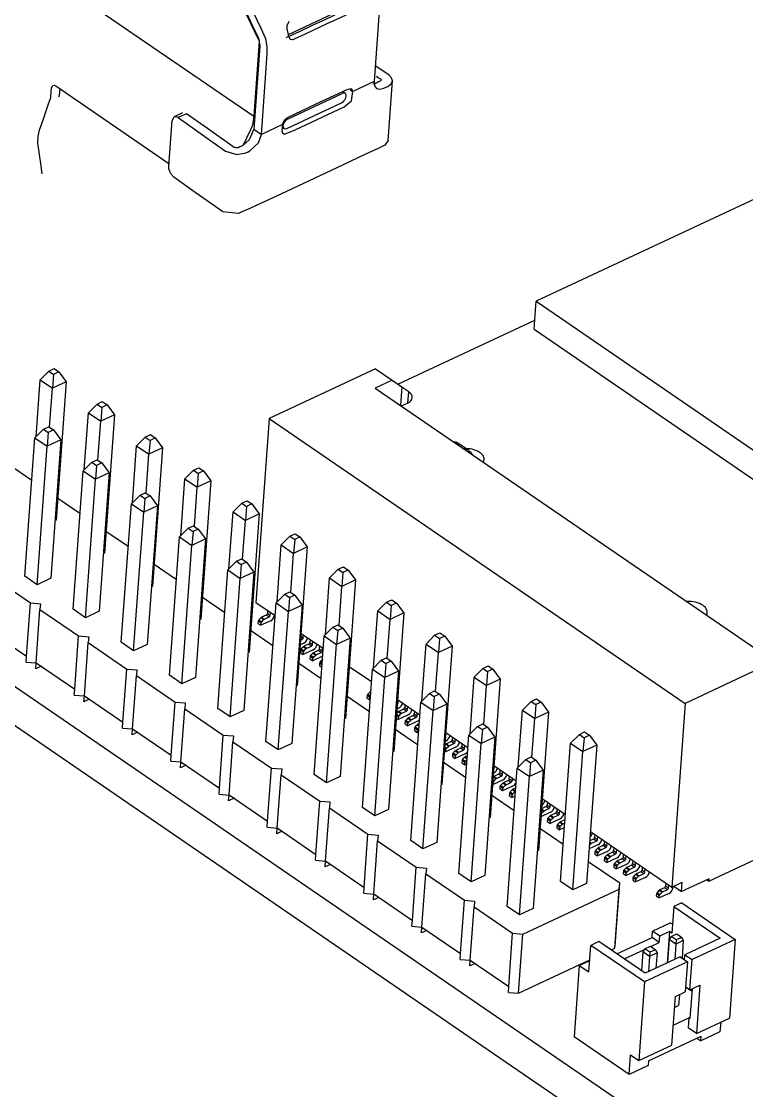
# Model space of a CAD drawing. Header units: millimetres. Extents: x 239 to 841, y 198 to 536.
# Drawn here: x 776.72 to 789.48, y 208.33 to 227.14 of the extents above; entities that cross this region are included whole.
import ezdxf

# ---------------------------------------------------------------- set-up
doc = ezdxf.new("R2010")
doc.units = ezdxf.units.MM

msp = doc.modelspace()

# ---------------------------------------------------------------- linework, layer by layer
for p, q in [((778.374, 232.085), (780.902, 226.79)), ((782.499, 227.411), (781.412, 226.902)), ((780.902, 226.79), (780.806, 225.47)), ((780.913, 226.702), (780.807, 225.243)), ((783.182, 226.199), (782.944, 226.356)), ((782.924, 226.08), (782.552, 225.905)), ((783.173, 225.044), (783.249, 226.092)), ((781.4, 225.421), (782.364, 225.872)), ((782.414, 225.873), (782.374, 225.9)), ((782.507, 225.936), (782.552, 225.905)), ((781.388, 225.257), (782.352, 225.708)), ((779.312, 224.59), (779.37, 225.393)), ((779.555, 225.529), (779.404, 225.458)), ((781.383, 225.433), (781.4, 225.421)), ((780.807, 225.243), (780.941, 225.152)), ((781.314, 225.326), (780.941, 225.152)), ((790.226, 224.295), (785.778, 222.214)), ((800.384, 199.148), (765.862, 222.785)), ((785.742, 221.723), (785.778, 222.214)), ((785.778, 222.214), (789.788, 219.468)), ((800.337, 198.493), (765.814, 222.13)), ((783.345, 220.756), (785.754, 221.882)), ((785.742, 221.723), (789.752, 218.977)), ((777.201, 220.987), (777.048, 220.834)), ((777.201, 220.987), (777.293, 221.03)), ((777.201, 220.987), (777.284, 220.929)), ((777.284, 220.929), (777.265, 220.685)), ((777.377, 220.973), (777.284, 220.929)), ((777.293, 221.03), (777.377, 220.973)), ((777.377, 220.973), (777.506, 220.798)), ((782.951, 221.026), (781.079, 220.15)), ((782.951, 221.026), (783.243, 220.826)), ((776.975, 219.832), (777.048, 220.834)), ((777.048, 220.834), (777.265, 220.685)), ((777.215, 219.998), (777.265, 220.685)), ((777.506, 220.798), (777.265, 220.685)), ((777.506, 220.798), (777.329, 218.362)), ((783.243, 220.826), (782.947, 220.687)), ((782.947, 220.687), (789.681, 216.077)), ((783.243, 220.826), (783.414, 220.708)), ((783.414, 220.708), (783.39, 220.384)), ((783.534, 220.624), (783.414, 220.706)), ((783.519, 220.425), (783.534, 220.624)), ((778.049, 220.405), (777.896, 220.253)), ((778.049, 220.405), (778.142, 220.449)), ((778.049, 220.405), (778.133, 220.348)), ((778.133, 220.348), (778.114, 220.104)), ((778.226, 220.392), (778.133, 220.348)), ((778.142, 220.449), (778.226, 220.392)), ((778.226, 220.392), (778.355, 220.217)), ((783.407, 220.372), (783.516, 220.423)), ((777.824, 219.251), (777.896, 220.253)), ((777.896, 220.253), (778.114, 220.104)), ((778.355, 220.217), (778.114, 220.104)), ((778.355, 220.217), (778.178, 217.781)), ((781.079, 220.15), (780.844, 216.917)), ((781.079, 220.15), (788.398, 215.139)), ((777.108, 219.965), (776.955, 219.812)), ((777.108, 219.965), (777.2, 220.008)), ((777.108, 219.965), (777.191, 219.908)), ((777.284, 219.951), (777.191, 219.908)), ((777.2, 220.008), (777.284, 219.951)), ((777.284, 219.951), (777.413, 219.776)), ((778.064, 219.417), (778.114, 220.104)), ((776.778, 217.377), (776.955, 219.812)), ((776.955, 219.812), (777.172, 219.664)), ((777.191, 219.908), (777.172, 219.664)), ((777.413, 219.776), (777.172, 219.664)), ((777.413, 219.776), (777.236, 217.341)), ((778.898, 219.824), (778.745, 219.672)), ((778.898, 219.824), (778.991, 219.868)), ((778.898, 219.824), (778.982, 219.767)), ((778.982, 219.767), (778.963, 219.523)), ((779.074, 219.81), (778.982, 219.767)), ((778.991, 219.868), (779.074, 219.81)), ((779.074, 219.81), (779.204, 219.636)), ((776.995, 217.228), (777.172, 219.664)), ((778.673, 218.67), (778.745, 219.672)), ((778.745, 219.672), (778.963, 219.523)), ((779.204, 219.636), (778.963, 219.523)), ((779.204, 219.636), (779.027, 217.2)), ((784.593, 219.586), (784.426, 219.701)), ((777.957, 219.384), (777.804, 219.231)), ((777.957, 219.384), (778.049, 219.427)), ((777.957, 219.384), (778.04, 219.327)), ((778.133, 219.37), (778.04, 219.327)), ((778.049, 219.427), (778.133, 219.37)), ((778.133, 219.37), (778.262, 219.195)), ((778.913, 218.836), (778.963, 219.523)), ((776.9, 219.06), (776.508, 219.328)), ((777.627, 216.795), (777.804, 219.231)), ((777.804, 219.231), (778.021, 219.082)), ((778.04, 219.327), (778.021, 219.082)), ((778.262, 219.195), (778.021, 219.082)), ((778.262, 219.195), (778.085, 216.759)), ((779.747, 219.243), (779.594, 219.09)), ((779.747, 219.243), (779.84, 219.286)), ((779.747, 219.243), (779.831, 219.186)), ((779.831, 219.186), (779.811, 218.942)), ((779.923, 219.229), (779.831, 219.186)), ((779.84, 219.286), (779.923, 219.229)), ((779.923, 219.229), (780.052, 219.054)), ((777.844, 216.647), (778.021, 219.082)), ((779.521, 218.089), (779.594, 219.09)), ((779.594, 219.09), (779.811, 218.942)), ((780.052, 219.054), (779.811, 218.942)), ((780.052, 219.054), (779.875, 216.619)), ((778.806, 218.803), (778.898, 218.846)), ((778.898, 218.846), (778.982, 218.789)), ((779.762, 218.255), (779.811, 218.942)), ((777.749, 218.478), (777.357, 218.747)), ((778.476, 216.214), (778.653, 218.65)), ((778.806, 218.803), (778.653, 218.65)), ((778.653, 218.65), (778.87, 218.501)), ((778.806, 218.803), (778.889, 218.745)), ((778.889, 218.745), (778.87, 218.501)), ((778.982, 218.789), (778.889, 218.745)), ((778.982, 218.789), (779.111, 218.614)), ((780.596, 218.662), (780.443, 218.509)), ((780.596, 218.662), (780.689, 218.705)), ((780.596, 218.662), (780.68, 218.605)), ((780.772, 218.648), (780.68, 218.605)), ((780.689, 218.705), (780.772, 218.648)), ((780.772, 218.648), (780.901, 218.473)), ((778.693, 216.066), (778.87, 218.501)), ((779.111, 218.614), (778.87, 218.501)), ((779.111, 218.614), (778.934, 216.178)), ((780.37, 217.507), (780.443, 218.509)), ((780.443, 218.509), (780.66, 218.36)), ((780.68, 218.605), (780.66, 218.36)), ((780.901, 218.473), (780.66, 218.36)), ((780.901, 218.473), (780.724, 216.038)), ((777.329, 218.362), (777.31, 218.353)), ((779.654, 218.221), (779.747, 218.265)), ((779.747, 218.265), (779.831, 218.207)), ((780.61, 217.674), (780.66, 218.36)), ((778.598, 217.897), (778.206, 218.166)), ((779.324, 215.633), (779.501, 218.069)), ((779.654, 218.221), (779.501, 218.069)), ((779.501, 218.069), (779.719, 217.92)), ((779.654, 218.221), (779.738, 218.164)), ((779.738, 218.164), (779.719, 217.92)), ((779.831, 218.207), (779.738, 218.164)), ((779.831, 218.207), (779.96, 218.033)), ((781.445, 218.081), (781.292, 217.928)), ((781.445, 218.081), (781.538, 218.124)), ((781.445, 218.081), (781.528, 218.023)), ((781.621, 218.067), (781.528, 218.023)), ((781.538, 218.124), (781.621, 218.067)), ((781.621, 218.067), (781.75, 217.892)), ((779.542, 215.484), (779.719, 217.92)), ((779.96, 218.033), (779.719, 217.92)), ((779.96, 218.033), (779.783, 215.597)), ((781.219, 216.926), (781.292, 217.928)), ((781.292, 217.928), (781.509, 217.779)), ((781.528, 218.023), (781.509, 217.779)), ((781.75, 217.892), (781.509, 217.779)), ((781.75, 217.892), (781.573, 215.456)), ((778.178, 217.781), (778.159, 217.772)), ((780.503, 217.64), (780.596, 217.683)), ((780.596, 217.683), (780.679, 217.626)), ((781.459, 217.092), (781.509, 217.779)), ((779.447, 217.316), (779.054, 217.585)), ((780.173, 215.052), (780.35, 217.487)), ((780.503, 217.64), (780.35, 217.487)), ((780.35, 217.487), (780.568, 217.339)), ((780.503, 217.64), (780.587, 217.583)), ((780.587, 217.583), (780.568, 217.339)), ((780.679, 217.626), (780.587, 217.583)), ((780.679, 217.626), (780.809, 217.451)), ((782.294, 217.499), (782.141, 217.347)), ((782.294, 217.499), (782.386, 217.543)), ((782.294, 217.499), (782.377, 217.442)), ((782.386, 217.543), (782.47, 217.486)), ((776.197, 217.371), (776.876, 216.906)), ((776.995, 217.228), (776.778, 217.377)), ((777.236, 217.341), (776.995, 217.228)), ((780.391, 214.903), (780.568, 217.339)), ((780.809, 217.451), (780.568, 217.339)), ((780.809, 217.451), (780.632, 215.016)), ((782.068, 216.345), (782.141, 217.347)), ((782.141, 217.347), (782.358, 217.198)), ((782.377, 217.442), (782.358, 217.198)), ((782.599, 217.311), (782.358, 217.198)), ((782.47, 217.486), (782.377, 217.442)), ((782.599, 217.311), (782.422, 214.875)), ((782.47, 217.486), (782.599, 217.311)), ((779.027, 217.2), (779.007, 217.191)), ((782.308, 216.511), (782.358, 217.198)), ((780.296, 216.735), (779.903, 217.003)), ((781.352, 217.059), (781.199, 216.906)), ((781.352, 217.059), (781.445, 217.102)), ((781.352, 217.059), (781.436, 217.002)), ((781.436, 217.002), (781.416, 216.758)), ((781.528, 217.045), (781.436, 217.002)), ((781.445, 217.102), (781.528, 217.045)), ((781.528, 217.045), (781.657, 216.87)), ((783.143, 216.918), (783.235, 216.962)), ((783.235, 216.962), (783.319, 216.904)), ((776.808, 215.97), (776.876, 216.906)), ((776.876, 216.906), (777.055, 216.892)), ((776.977, 215.854), (777.045, 216.79)), ((777.055, 216.892), (777.045, 216.79)), ((777.045, 216.79), (777.725, 216.325)), ((777.844, 216.647), (777.627, 216.795)), ((778.085, 216.759), (777.844, 216.647)), ((780.844, 216.917), (781.183, 216.684)), ((781.022, 214.471), (781.199, 216.906)), ((781.051, 216.775), (781.047, 216.723)), ((781.097, 216.689), (781.101, 216.74)), ((781.199, 216.906), (781.416, 216.758)), ((781.239, 214.322), (781.416, 216.758)), ((781.657, 216.87), (781.416, 216.758)), ((781.657, 216.87), (781.48, 214.435)), ((782.917, 215.764), (782.99, 216.766)), ((783.143, 216.918), (782.99, 216.766)), ((782.99, 216.766), (783.207, 216.617)), ((783.143, 216.918), (783.226, 216.861)), ((783.226, 216.861), (783.207, 216.617)), ((783.319, 216.904), (783.226, 216.861)), ((783.319, 216.904), (783.448, 216.73)), ((779.875, 216.619), (779.856, 216.61)), ((780.885, 216.588), (780.882, 216.547)), ((780.882, 216.547), (780.932, 216.513)), ((780.935, 216.554), (780.885, 216.588)), ((780.935, 216.649), (780.897, 216.611)), ((780.897, 216.611), (780.947, 216.577)), ((781.106, 216.594), (780.932, 216.513)), ((780.932, 216.513), (780.935, 216.554)), ((780.935, 216.649), (780.985, 216.614)), ((781.027, 216.694), (780.944, 216.655)), ((780.944, 216.655), (780.994, 216.621)), ((780.947, 216.577), (780.985, 216.614)), ((780.994, 216.621), (781.077, 216.66)), ((781.077, 216.66), (781.027, 216.694)), ((781.047, 216.723), (781.097, 216.689)), ((783.157, 215.93), (783.207, 216.617)), ((783.448, 216.73), (783.207, 216.617)), ((783.448, 216.73), (783.271, 214.294)), ((776.129, 216.435), (776.808, 215.97)), ((781.145, 216.154), (780.752, 216.422)), ((781.64, 216.371), (782.032, 216.103)), ((782.201, 216.478), (782.048, 216.325)), ((782.201, 216.478), (782.294, 216.521)), ((782.201, 216.478), (782.285, 216.421)), ((782.285, 216.421), (782.265, 216.176)), ((782.377, 216.464), (782.285, 216.421)), ((782.294, 216.521), (782.377, 216.464)), ((782.377, 216.464), (782.506, 216.289)), ((783.991, 216.337), (784.084, 216.38)), ((784.084, 216.38), (784.168, 216.323)), ((777.657, 215.389), (777.725, 216.325)), ((777.725, 216.325), (777.904, 216.311)), ((777.826, 215.273), (777.894, 216.208)), ((777.904, 216.311), (777.894, 216.208)), ((777.894, 216.208), (778.573, 215.744)), ((778.693, 216.066), (778.476, 216.214)), ((778.934, 216.178), (778.693, 216.066)), ((781.686, 216.197), (781.625, 216.168)), ((781.631, 216.25), (781.657, 216.263)), ((781.657, 216.263), (781.633, 216.279)), ((781.636, 216.32), (781.677, 216.292)), ((781.677, 216.292), (781.681, 216.343)), ((781.774, 216.182), (781.691, 216.144)), ((781.824, 216.148), (781.774, 216.182)), ((781.798, 216.263), (781.794, 216.212)), ((781.794, 216.212), (781.844, 216.177)), ((781.844, 216.177), (781.848, 216.229)), ((781.871, 213.889), (782.048, 216.325)), ((782.048, 216.325), (782.265, 216.176)), ((782.088, 213.741), (782.265, 216.176)), ((782.506, 216.289), (782.265, 216.176)), ((782.506, 216.289), (782.329, 213.853)), ((783.766, 215.183), (783.839, 216.184)), ((783.991, 216.337), (783.839, 216.184)), ((783.839, 216.184), (784.056, 216.036)), ((783.991, 216.337), (784.075, 216.28)), ((784.075, 216.28), (784.056, 216.036)), ((784.168, 216.323), (784.075, 216.28)), ((784.168, 216.323), (784.297, 216.148)), ((780.724, 216.038), (780.705, 216.029)), ((781.632, 216.077), (781.629, 216.036)), ((781.629, 216.036), (781.679, 216.001)), ((781.682, 216.042), (781.632, 216.077)), ((781.682, 216.137), (781.644, 216.1)), ((781.644, 216.1), (781.694, 216.065)), ((781.853, 216.083), (781.679, 216.001)), ((781.679, 216.001), (781.682, 216.042)), ((781.682, 216.137), (781.732, 216.103)), ((781.691, 216.144), (781.741, 216.109)), ((781.694, 216.065), (781.732, 216.103)), ((781.741, 216.109), (781.824, 216.148)), ((781.849, 216.023), (781.811, 215.985)), ((781.811, 215.985), (781.861, 215.951)), ((781.849, 216.023), (781.899, 215.989)), ((781.941, 216.068), (781.858, 216.029)), ((781.858, 216.029), (781.908, 215.995)), ((781.861, 215.951), (781.899, 215.989)), ((781.908, 215.995), (781.991, 216.034)), ((781.991, 216.034), (781.941, 216.068)), ((781.965, 216.149), (781.961, 216.097)), ((781.961, 216.097), (782.011, 216.063)), ((782.011, 216.063), (782.015, 216.115)), ((784.006, 215.349), (784.056, 216.036)), ((784.297, 216.148), (784.056, 216.036)), ((784.297, 216.148), (784.12, 213.713)), ((790.27, 216.015), (788.398, 215.139)), ((776.8, 215.866), (776.808, 215.97)), ((776.8, 215.866), (776.977, 215.852)), ((776.97, 215.75), (776.977, 215.854)), ((777.065, 215.794), (776.97, 215.75)), ((776.977, 215.854), (777.657, 215.389)), ((781.993, 215.572), (781.601, 215.841)), ((781.799, 215.962), (781.796, 215.921)), ((781.796, 215.921), (781.846, 215.887)), ((781.849, 215.928), (781.799, 215.962)), ((782.02, 215.968), (781.846, 215.887)), ((781.846, 215.887), (781.849, 215.928)), ((781.966, 215.848), (781.963, 215.807)), ((781.963, 215.807), (782.008, 215.776)), ((782.011, 215.817), (781.966, 215.848)), ((782.016, 215.908), (781.978, 215.871)), ((781.978, 215.871), (782.013, 215.846)), ((782.018, 215.91), (782.016, 215.908)), ((782.016, 215.908), (782.018, 215.907)), ((782.02, 215.968), (782.022, 215.969)), ((783.05, 215.897), (782.897, 215.744)), ((783.05, 215.897), (783.143, 215.94)), ((783.05, 215.897), (783.133, 215.839)), ((783.133, 215.839), (783.114, 215.595)), ((783.226, 215.883), (783.133, 215.839)), ((783.143, 215.94), (783.226, 215.883)), ((783.226, 215.883), (783.355, 215.708)), ((784.84, 215.756), (784.933, 215.799)), ((784.933, 215.799), (785.017, 215.742)), ((778.505, 214.808), (778.573, 215.744)), ((778.573, 215.744), (778.752, 215.729)), ((778.675, 214.692), (778.743, 215.627)), ((778.752, 215.729), (778.743, 215.627)), ((778.743, 215.627), (779.422, 215.162)), ((779.542, 215.484), (779.324, 215.633)), ((782.489, 215.79), (782.881, 215.522)), ((782.72, 213.308), (782.897, 215.744)), ((782.897, 215.744), (783.114, 215.595)), ((783.355, 215.708), (783.114, 215.595)), ((783.355, 215.708), (783.178, 213.272)), ((784.84, 215.756), (784.687, 215.603)), ((784.84, 215.756), (784.924, 215.699)), ((784.924, 215.699), (784.905, 215.454)), ((785.017, 215.742), (784.924, 215.699)), ((785.017, 215.742), (785.146, 215.567)), ((779.783, 215.597), (779.542, 215.484)), ((781.573, 215.456), (781.554, 215.447)), ((782.937, 213.16), (783.114, 215.595)), ((784.615, 214.601), (784.687, 215.603)), ((784.687, 215.603), (784.905, 215.454)), ((784.855, 214.768), (784.905, 215.454)), ((785.146, 215.567), (784.905, 215.454)), ((785.146, 215.567), (784.969, 213.132)), ((777.649, 215.285), (777.657, 215.389)), ((777.649, 215.285), (777.826, 215.271)), ((777.819, 215.169), (777.826, 215.273)), ((777.826, 215.273), (778.505, 214.808)), ((782.842, 214.991), (782.45, 215.26)), ((782.802, 215.276), (782.799, 215.235)), ((782.799, 215.235), (782.849, 215.2)), ((782.852, 215.241), (782.802, 215.276)), ((782.852, 215.336), (782.813, 215.299)), ((782.813, 215.299), (782.862, 215.265)), ((782.849, 215.2), (782.852, 215.241)), ((782.852, 215.336), (782.867, 215.326)), ((782.868, 215.346), (782.86, 215.343)), ((782.86, 215.343), (782.867, 215.338)), ((783.899, 215.315), (783.746, 215.163)), ((783.899, 215.315), (783.991, 215.359)), ((783.899, 215.315), (783.982, 215.258)), ((783.982, 215.258), (783.963, 215.014)), ((784.075, 215.302), (783.982, 215.258)), ((783.991, 215.359), (784.075, 215.302)), ((784.075, 215.302), (784.204, 215.127)), ((777.913, 215.213), (777.819, 215.169)), ((779.354, 214.227), (779.422, 215.162)), ((779.422, 215.162), (779.601, 215.148)), ((779.524, 214.11), (779.592, 215.046)), ((779.601, 215.148), (779.592, 215.046)), ((779.592, 215.046), (780.271, 214.581)), ((780.391, 214.903), (780.173, 215.052)), ((782.858, 215.205), (782.849, 215.2)), ((783.357, 215.053), (783.325, 215.038)), ((783.334, 215.157), (783.348, 215.148)), ((783.337, 215.209), (783.73, 214.94)), ((783.348, 215.148), (783.352, 215.199)), ((783.469, 215.119), (783.465, 215.068)), ((783.465, 215.068), (783.515, 215.033)), ((783.515, 215.033), (783.519, 215.085)), ((783.569, 212.727), (783.746, 215.163)), ((783.746, 215.163), (783.963, 215.014)), ((784.204, 215.127), (783.963, 215.014)), ((784.204, 215.127), (784.027, 212.691)), ((785.689, 215.175), (785.536, 215.022)), ((785.689, 215.175), (785.782, 215.218)), ((785.689, 215.175), (785.773, 215.117)), ((785.773, 215.117), (785.754, 214.873)), ((785.865, 215.161), (785.773, 215.117)), ((785.782, 215.218), (785.865, 215.161)), ((785.865, 215.161), (785.994, 214.986)), ((788.398, 215.139), (788.163, 211.905)), ((780.632, 215.016), (780.391, 214.903)), ((782.422, 214.875), (782.403, 214.866)), ((783.314, 214.882), (783.35, 214.857)), ((783.353, 214.898), (783.317, 214.923)), ((783.353, 214.993), (783.319, 214.96)), ((783.319, 214.953), (783.365, 214.921)), ((783.524, 214.939), (783.35, 214.857)), ((783.35, 214.857), (783.353, 214.898)), ((783.353, 214.993), (783.403, 214.959)), ((783.445, 215.038), (783.362, 214.999)), ((783.362, 214.999), (783.412, 214.965)), ((783.365, 214.921), (783.403, 214.959)), ((783.412, 214.965), (783.495, 215.004)), ((783.495, 215.004), (783.445, 215.038)), ((783.52, 214.879), (783.482, 214.841)), ((783.52, 214.879), (783.57, 214.844)), ((783.612, 214.924), (783.529, 214.885)), ((783.529, 214.885), (783.579, 214.851)), ((783.579, 214.851), (783.662, 214.89)), ((783.662, 214.89), (783.612, 214.924)), ((783.636, 215.005), (783.632, 214.953)), ((783.632, 214.953), (783.682, 214.919)), ((783.682, 214.919), (783.686, 214.97)), ((783.786, 212.578), (783.963, 215.014)), ((785.463, 214.02), (785.536, 215.022)), ((785.536, 215.022), (785.754, 214.873)), ((785.704, 214.186), (785.754, 214.873)), ((785.994, 214.986), (785.754, 214.873)), ((785.994, 214.986), (785.817, 212.55)), ((778.498, 214.704), (778.505, 214.808)), ((778.498, 214.704), (778.675, 214.69)), ((778.668, 214.588), (778.675, 214.692)), ((778.675, 214.692), (779.354, 214.227)), ((783.691, 214.41), (783.299, 214.679)), ((783.47, 214.818), (783.467, 214.777)), ((783.467, 214.777), (783.517, 214.743)), ((783.52, 214.784), (783.47, 214.818)), ((783.482, 214.841), (783.532, 214.807)), ((783.691, 214.824), (783.517, 214.743)), ((783.517, 214.743), (783.52, 214.784)), ((783.532, 214.807), (783.57, 214.844)), ((783.637, 214.704), (783.634, 214.663)), ((783.687, 214.669), (783.637, 214.704)), ((783.687, 214.764), (783.649, 214.727)), ((783.649, 214.727), (783.699, 214.692)), ((783.684, 214.628), (783.687, 214.669)), ((783.687, 214.764), (783.715, 214.745)), ((783.718, 214.781), (783.696, 214.771)), ((783.696, 214.771), (783.716, 214.757)), ((783.699, 214.692), (783.713, 214.706)), ((784.748, 214.734), (784.595, 214.581)), ((784.748, 214.734), (784.84, 214.778)), ((784.748, 214.734), (784.831, 214.677)), ((784.831, 214.677), (784.812, 214.433)), ((784.924, 214.72), (784.831, 214.677)), ((784.84, 214.778), (784.924, 214.72)), ((784.924, 214.72), (785.053, 214.545)), ((778.762, 214.632), (778.668, 214.588)), ((780.203, 213.645), (780.271, 214.581)), ((780.271, 214.581), (780.45, 214.567)), ((780.45, 214.567), (780.441, 214.465)), ((783.634, 214.663), (783.684, 214.628)), ((783.708, 214.639), (783.684, 214.628)), ((784.193, 214.481), (784.175, 214.473)), ((784.182, 214.576), (784.183, 214.576)), ((784.182, 214.568), (784.183, 214.576)), ((784.183, 214.576), (784.187, 214.627)), ((784.186, 214.628), (784.579, 214.359)), ((784.304, 214.547), (784.3, 214.495)), ((784.3, 214.495), (784.351, 214.461)), ((784.351, 214.461), (784.354, 214.513)), ((784.418, 212.146), (784.595, 214.581)), ((784.595, 214.581), (784.812, 214.433)), ((785.053, 214.545), (784.812, 214.433)), ((785.053, 214.545), (784.876, 212.11)), ((786.538, 214.593), (786.385, 214.441)), ((786.538, 214.593), (786.631, 214.637)), ((786.538, 214.593), (786.622, 214.536)), ((786.622, 214.536), (786.602, 214.292)), ((786.714, 214.58), (786.622, 214.536)), ((786.631, 214.637), (786.714, 214.58)), ((786.714, 214.58), (786.843, 214.405)), ((780.373, 213.529), (780.441, 214.465)), ((780.441, 214.465), (781.12, 214)), ((781.239, 214.322), (781.022, 214.471)), ((781.48, 214.435), (781.239, 214.322)), ((783.271, 214.294), (783.252, 214.285)), ((784.162, 214.301), (784.186, 214.285)), ((784.189, 214.326), (784.165, 214.342)), ((784.168, 214.371), (784.2, 214.349)), ((784.188, 214.421), (784.17, 214.403)), ((784.36, 214.367), (784.186, 214.285)), ((784.186, 214.285), (784.189, 214.326)), ((784.188, 214.421), (784.239, 214.387)), ((784.28, 214.466), (784.197, 214.427)), ((784.197, 214.427), (784.247, 214.393)), ((784.2, 214.349), (784.239, 214.387)), ((784.247, 214.393), (784.331, 214.432)), ((784.331, 214.432), (784.28, 214.466)), ((784.355, 214.307), (784.317, 214.269)), ((784.355, 214.307), (784.406, 214.272)), ((784.448, 214.352), (784.364, 214.313)), ((784.364, 214.313), (784.414, 214.279)), ((784.414, 214.279), (784.498, 214.318)), ((784.498, 214.318), (784.448, 214.352)), ((784.471, 214.433), (784.468, 214.381)), ((784.468, 214.381), (784.518, 214.347)), ((784.518, 214.347), (784.521, 214.398)), ((784.635, 211.997), (784.812, 214.433)), ((786.208, 212.005), (786.385, 214.441)), ((786.385, 214.441), (786.602, 214.292)), ((786.425, 211.856), (786.602, 214.292)), ((786.843, 214.405), (786.602, 214.292)), ((786.843, 214.405), (786.666, 211.969)), ((779.347, 214.123), (779.354, 214.227)), ((779.347, 214.123), (779.524, 214.109)), ((779.516, 214.006), (779.524, 214.11)), ((779.524, 214.11), (780.203, 213.645)), ((784.306, 214.246), (784.303, 214.205)), ((784.303, 214.205), (784.353, 214.171)), ((784.356, 214.212), (784.306, 214.246)), ((784.317, 214.269), (784.367, 214.235)), ((784.527, 214.252), (784.353, 214.171)), ((784.353, 214.171), (784.356, 214.212)), ((784.367, 214.235), (784.406, 214.272)), ((784.473, 214.132), (784.47, 214.091)), ((784.523, 214.097), (784.473, 214.132)), ((784.523, 214.192), (784.484, 214.155)), ((784.484, 214.155), (784.534, 214.12)), ((784.523, 214.192), (784.564, 214.164)), ((784.568, 214.216), (784.531, 214.199)), ((784.531, 214.199), (784.565, 214.175)), ((784.534, 214.12), (784.563, 214.149)), ((785.596, 214.153), (785.444, 214)), ((785.596, 214.153), (785.689, 214.196)), ((785.596, 214.153), (785.68, 214.096)), ((785.773, 214.139), (785.68, 214.096)), ((785.689, 214.196), (785.773, 214.139)), ((785.773, 214.139), (785.902, 213.964)), ((779.611, 214.051), (779.516, 214.006)), ((781.052, 213.064), (781.12, 214)), ((781.12, 214), (781.299, 213.986)), ((781.299, 213.986), (781.29, 213.884)), ((784.54, 213.829), (784.148, 214.097)), ((784.47, 214.091), (784.52, 214.056)), ((784.52, 214.056), (784.523, 214.097)), ((784.558, 214.074), (784.52, 214.056)), ((785.035, 214.047), (785.427, 213.778)), ((785.14, 213.975), (785.136, 213.923)), ((785.136, 213.923), (785.186, 213.889)), ((785.186, 213.889), (785.19, 213.941)), ((785.267, 211.565), (785.444, 214)), ((785.444, 214), (785.661, 213.852)), ((785.68, 214.096), (785.661, 213.852)), ((785.902, 213.964), (785.661, 213.852)), ((785.902, 213.964), (785.725, 211.529)), ((781.222, 212.948), (781.29, 213.884)), ((781.29, 213.884), (781.969, 213.419)), ((782.088, 213.741), (781.871, 213.889)), ((782.329, 213.853), (782.088, 213.741)), ((785.024, 213.754), (785.014, 213.761)), ((785.016, 213.79), (785.036, 213.777)), ((785.024, 213.849), (785.02, 213.846)), ((785.195, 213.795), (785.021, 213.713)), ((785.021, 213.713), (785.024, 213.754)), ((785.024, 213.849), (785.074, 213.815)), ((785.028, 213.909), (785.025, 213.907)), ((785.116, 213.894), (785.033, 213.855)), ((785.033, 213.855), (785.083, 213.821)), ((785.036, 213.777), (785.074, 213.815)), ((785.083, 213.821), (785.166, 213.86)), ((785.166, 213.86), (785.116, 213.894)), ((785.191, 213.735), (785.153, 213.697)), ((785.241, 213.7), (785.191, 213.735)), ((785.283, 213.78), (785.2, 213.741)), ((785.25, 213.707), (785.2, 213.741)), ((785.25, 213.707), (785.333, 213.746)), ((785.333, 213.746), (785.283, 213.78)), ((785.303, 213.809), (785.307, 213.861)), ((785.303, 213.809), (785.353, 213.775)), ((785.357, 213.826), (785.353, 213.775)), ((785.484, 211.416), (785.661, 213.852)), ((780.196, 213.541), (780.203, 213.645)), ((780.196, 213.541), (780.373, 213.527)), ((784.12, 213.713), (784.101, 213.704)), ((785.011, 213.72), (785.021, 213.713)), ((785.141, 213.674), (785.138, 213.633)), ((785.188, 213.599), (785.138, 213.633)), ((785.191, 213.64), (785.141, 213.674)), ((785.153, 213.697), (785.203, 213.663)), ((785.362, 213.68), (785.188, 213.599)), ((785.188, 213.599), (785.191, 213.64)), ((785.203, 213.663), (785.241, 213.7)), ((785.308, 213.56), (785.305, 213.519)), ((785.358, 213.525), (785.308, 213.56)), ((785.358, 213.62), (785.32, 213.583)), ((785.32, 213.583), (785.37, 213.548)), ((785.358, 213.62), (785.408, 213.586)), ((785.418, 213.651), (785.367, 213.627)), ((785.367, 213.627), (785.414, 213.594)), ((785.37, 213.548), (785.408, 213.586)), ((785.414, 213.59), (785.408, 213.586)), ((780.365, 213.425), (780.373, 213.529)), ((780.46, 213.469), (780.365, 213.425)), ((780.373, 213.529), (781.052, 213.064)), ((781.901, 212.483), (781.969, 213.419)), ((781.969, 213.419), (782.148, 213.405)), ((782.148, 213.405), (782.139, 213.302)), ((785.389, 213.248), (784.997, 213.516)), ((785.305, 213.519), (785.355, 213.484)), ((785.355, 213.484), (785.358, 213.525)), ((785.408, 213.509), (785.355, 213.484)), ((785.884, 213.466), (786.294, 213.185)), ((785.975, 213.403), (785.971, 213.351)), ((785.971, 213.351), (786.022, 213.317)), ((786.022, 213.317), (786.025, 213.369)), ((782.071, 212.367), (782.139, 213.302)), ((782.139, 213.302), (782.818, 212.838)), ((782.937, 213.16), (782.72, 213.308)), ((783.178, 213.272), (782.937, 213.16)), ((786.031, 213.223), (785.861, 213.143)), ((785.865, 213.209), (785.871, 213.205)), ((785.87, 213.27), (785.91, 213.243)), ((785.951, 213.322), (785.871, 213.285)), ((785.871, 213.282), (785.918, 213.249)), ((785.871, 213.205), (785.91, 213.243)), ((785.918, 213.249), (786.002, 213.288)), ((786.002, 213.288), (785.951, 213.322)), ((786.026, 213.163), (785.988, 213.125)), ((786.026, 213.163), (786.077, 213.128)), ((786.119, 213.208), (786.035, 213.169)), ((786.035, 213.169), (786.085, 213.135)), ((786.085, 213.135), (786.169, 213.174)), ((786.169, 213.174), (786.119, 213.208)), ((786.142, 213.289), (786.139, 213.237)), ((786.139, 213.237), (786.189, 213.203)), ((786.189, 213.203), (786.192, 213.254)), ((781.044, 212.96), (781.052, 213.064)), ((784.969, 213.132), (784.949, 213.123)), ((785.977, 213.102), (785.974, 213.061)), ((785.974, 213.061), (786.024, 213.027)), ((786.027, 213.068), (785.977, 213.102)), ((785.988, 213.125), (786.038, 213.091)), ((786.198, 213.108), (786.024, 213.027)), ((786.024, 213.027), (786.027, 213.068)), ((786.038, 213.091), (786.077, 213.128)), ((786.144, 212.987), (786.141, 212.947)), ((786.194, 212.953), (786.144, 212.987)), ((786.194, 213.048), (786.155, 213.011)), ((786.155, 213.011), (786.205, 212.976)), ((786.194, 213.048), (786.244, 213.014)), ((786.286, 213.093), (786.202, 213.054)), ((786.202, 213.054), (786.253, 213.02)), ((786.205, 212.976), (786.244, 213.014)), ((786.253, 213.02), (786.283, 213.034)), ((786.286, 213.093), (786.287, 213.094)), ((786.287, 213.092), (786.286, 213.093)), ((781.044, 212.96), (781.222, 212.946)), ((781.214, 212.844), (781.222, 212.948)), ((781.309, 212.888), (781.214, 212.844)), ((781.222, 212.948), (781.901, 212.483)), ((782.75, 211.902), (782.818, 212.838)), ((782.818, 212.838), (782.997, 212.823)), ((782.997, 212.823), (782.988, 212.721)), ((786.255, 212.654), (785.845, 212.935)), ((786.141, 212.947), (786.191, 212.912)), ((786.191, 212.912), (786.194, 212.953)), ((786.277, 212.953), (786.191, 212.912)), ((786.733, 212.884), (788.163, 211.905)), ((786.811, 212.831), (786.807, 212.779)), ((786.857, 212.745), (786.861, 212.797)), ((782.92, 211.786), (782.988, 212.721)), ((782.988, 212.721), (783.667, 212.256)), ((783.786, 212.578), (783.569, 212.727)), ((784.027, 212.691), (783.786, 212.578)), ((786.866, 212.65), (786.711, 212.578)), ((786.715, 212.641), (786.745, 212.671)), ((786.719, 212.7), (786.754, 212.677)), ((786.719, 212.689), (786.745, 212.671)), ((786.787, 212.75), (786.721, 212.719)), ((786.754, 212.677), (786.837, 212.716)), ((786.837, 212.716), (786.787, 212.75)), ((786.807, 212.779), (786.857, 212.745)), ((786.954, 212.636), (786.871, 212.597)), ((786.871, 212.597), (786.921, 212.563)), ((786.921, 212.563), (787.004, 212.601)), ((787.004, 212.601), (786.954, 212.636)), ((786.978, 212.717), (786.974, 212.665)), ((786.974, 212.665), (787.024, 212.631)), ((787.024, 212.631), (787.028, 212.682)), ((787.145, 212.602), (787.141, 212.551)), ((788.818, 212.014), (790.391, 212.75)), ((781.893, 212.379), (781.901, 212.483)), ((785.817, 212.55), (785.798, 212.541)), ((786.812, 212.53), (786.809, 212.489)), ((786.809, 212.489), (786.859, 212.455)), ((786.862, 212.496), (786.812, 212.53)), ((786.862, 212.591), (786.824, 212.553)), ((786.824, 212.553), (786.874, 212.519)), ((787.033, 212.536), (786.859, 212.455)), ((786.859, 212.455), (786.862, 212.496)), ((786.862, 212.591), (786.912, 212.556)), ((786.874, 212.519), (786.912, 212.556)), ((786.979, 212.415), (786.976, 212.374)), ((787.029, 212.381), (786.979, 212.415)), ((787.029, 212.476), (786.991, 212.439)), ((786.991, 212.439), (787.041, 212.404)), ((787.201, 212.422), (787.026, 212.34)), ((787.029, 212.476), (787.079, 212.442)), ((787.121, 212.521), (787.038, 212.482)), ((787.038, 212.482), (787.088, 212.448)), ((787.041, 212.404), (787.079, 212.442)), ((787.088, 212.448), (787.171, 212.487)), ((787.171, 212.487), (787.121, 212.521)), ((787.141, 212.551), (787.191, 212.516)), ((787.191, 212.516), (787.195, 212.568)), ((787.288, 212.407), (787.205, 212.368)), ((787.338, 212.373), (787.288, 212.407)), ((787.312, 212.488), (787.308, 212.436)), ((787.308, 212.436), (787.358, 212.402)), ((787.358, 212.402), (787.362, 212.453)), ((781.893, 212.379), (782.071, 212.365)), ((782.063, 212.263), (782.071, 212.367)), ((782.158, 212.307), (782.063, 212.263)), ((782.071, 212.367), (782.75, 211.902)), ((783.599, 211.321), (783.667, 212.256)), ((783.667, 212.256), (783.846, 212.242)), ((783.846, 212.242), (783.836, 212.14)), ((787.248, 211.975), (786.694, 212.354)), ((786.976, 212.374), (787.026, 212.34)), ((787.026, 212.34), (787.029, 212.381)), ((787.146, 212.301), (787.143, 212.26)), ((787.143, 212.26), (787.193, 212.226)), ((787.196, 212.267), (787.146, 212.301)), ((787.196, 212.362), (787.158, 212.324)), ((787.158, 212.324), (787.208, 212.29)), ((787.368, 212.307), (787.193, 212.226)), ((787.193, 212.226), (787.196, 212.267)), ((787.196, 212.362), (787.246, 212.327)), ((787.205, 212.368), (787.255, 212.334)), ((787.208, 212.29), (787.246, 212.327)), ((787.255, 212.334), (787.338, 212.373)), ((787.363, 212.247), (787.325, 212.21)), ((787.363, 212.247), (787.413, 212.213)), ((787.455, 212.293), (787.372, 212.254)), ((787.372, 212.254), (787.422, 212.219)), ((787.422, 212.219), (787.505, 212.258)), ((787.505, 212.258), (787.455, 212.293)), ((787.479, 212.373), (787.475, 212.322)), ((787.475, 212.322), (787.525, 212.287)), ((787.525, 212.287), (787.529, 212.339)), ((787.646, 212.259), (787.642, 212.207)), ((787.693, 212.173), (787.696, 212.225)), ((783.768, 211.204), (783.836, 212.14)), ((783.836, 212.14), (784.515, 211.675)), ((784.635, 211.997), (784.418, 212.146)), ((784.876, 212.11), (784.635, 211.997)), ((787.313, 212.187), (787.31, 212.146)), ((787.31, 212.146), (787.36, 212.111)), ((787.363, 212.152), (787.313, 212.187)), ((787.325, 212.21), (787.375, 212.175)), ((787.535, 212.193), (787.36, 212.111)), ((787.36, 212.111), (787.363, 212.152)), ((787.375, 212.175), (787.413, 212.213)), ((787.48, 212.072), (787.477, 212.031)), ((787.477, 212.031), (787.528, 211.997)), ((787.531, 212.038), (787.48, 212.072)), ((787.53, 212.133), (787.492, 212.095)), ((787.492, 212.095), (787.542, 212.061)), ((787.702, 212.078), (787.528, 211.997)), ((787.528, 211.997), (787.531, 212.038)), ((787.53, 212.133), (787.581, 212.099)), ((787.622, 212.178), (787.539, 212.139)), ((787.539, 212.139), (787.589, 212.105)), ((787.542, 212.061), (787.581, 212.099)), ((787.589, 212.105), (787.673, 212.144)), ((787.673, 212.144), (787.622, 212.178)), ((787.642, 212.207), (787.693, 212.173)), ((788.821, 212.055), (788.336, 211.828)), ((788.783, 212.038), (788.818, 212.014)), ((788.818, 212.014), (788.821, 212.055)), ((782.742, 211.798), (782.75, 211.902)), ((785.543, 211.08), (787.238, 211.873)), ((786.425, 211.856), (786.208, 212.005)), ((786.666, 211.969), (786.425, 211.856)), ((787.163, 210.833), (787.238, 211.873)), ((787.18, 211.039), (787.248, 211.975)), ((787.238, 211.873), (787.248, 211.975)), ((787.945, 211.851), (787.907, 211.814)), ((787.945, 211.851), (787.995, 211.817)), ((788.037, 211.896), (787.954, 211.857)), ((787.954, 211.857), (788.004, 211.823)), ((788.004, 211.823), (788.087, 211.862)), ((788.087, 211.862), (788.037, 211.896)), ((788.061, 211.975), (788.057, 211.926)), ((788.057, 211.926), (788.107, 211.891)), ((788.107, 211.891), (788.111, 211.941)), ((788.163, 211.905), (788.348, 211.992)), ((788.186, 211.899), (788.188, 211.917)), ((788.199, 211.922), (788.336, 211.828)), ((788.336, 211.828), (788.348, 211.992)), ((782.742, 211.798), (782.919, 211.784)), ((782.912, 211.682), (782.92, 211.786)), ((783.007, 211.726), (782.912, 211.682)), ((782.92, 211.786), (783.599, 211.321)), ((784.447, 210.739), (784.515, 211.675)), ((784.515, 211.675), (784.695, 211.661)), ((784.695, 211.661), (784.685, 211.559)), ((787.895, 211.79), (787.892, 211.75)), ((787.892, 211.75), (787.942, 211.715)), ((787.945, 211.756), (787.895, 211.79)), ((787.907, 211.814), (787.957, 211.779)), ((788.116, 211.797), (787.942, 211.715)), ((787.942, 211.715), (787.945, 211.756)), ((787.957, 211.779), (787.995, 211.817)), ((784.617, 210.623), (784.685, 211.559)), ((784.685, 211.559), (785.364, 211.094)), ((785.484, 211.416), (785.267, 211.565)), ((785.725, 211.529), (785.484, 211.416)), ((788.2, 211.565), (788.166, 211.097)), ((788.341, 211.631), (788.2, 211.565)), ((788.2, 211.565), (789.014, 211.007)), ((788.341, 211.631), (789.283, 210.985)), ((783.591, 211.217), (783.599, 211.321)), ((787.826, 211.134), (788.137, 211.279)), ((788.177, 211.252), (788.137, 211.279)), ((783.591, 211.217), (783.768, 211.203)), ((783.761, 211.1), (783.768, 211.204)), ((783.856, 211.145), (783.761, 211.1)), ((783.768, 211.204), (784.447, 210.739)), ((785.296, 210.158), (785.364, 211.094)), ((785.364, 211.094), (785.543, 211.08)), ((787.818, 211.019), (787.826, 211.134)), ((787.954, 211.046), (787.826, 211.134)), ((788.123, 211.126), (787.954, 211.046)), ((788.123, 211.126), (788.083, 210.571)), ((788.166, 211.097), (788.123, 211.126)), ((785.468, 210.04), (785.543, 211.08)), ((786.881, 210.948), (786.74, 210.882)), ((787.696, 210.39), (786.881, 210.948)), ((787.163, 210.833), (787.172, 210.935)), ((787.172, 210.935), (787.18, 211.039)), ((787.2, 210.73), (787.818, 211.019)), ((787.794, 210.861), (787.945, 210.932)), ((787.945, 210.932), (787.818, 211.019)), ((787.945, 210.932), (787.954, 211.046)), ((788.118, 210.987), (788.088, 210.573)), ((788.154, 211.036), (788.118, 210.987)), ((788.236, 210.905), (788.118, 210.987)), ((788.154, 211.036), (788.252, 211.082)), ((788.242, 210.976), (788.154, 211.036)), ((788.236, 210.905), (788.217, 210.633)), ((788.242, 210.976), (788.236, 210.905)), ((788.368, 210.967), (788.236, 210.905)), ((788.339, 211.021), (788.242, 210.976)), ((788.252, 211.082), (788.339, 211.021)), ((788.339, 211.021), (788.368, 210.967)), ((788.368, 210.967), (788.346, 210.657)), ((789.014, 211.007), (788.396, 210.717)), ((789.283, 210.985), (788.524, 210.63)), ((789.283, 210.985), (789.183, 209.603)), ((784.44, 210.635), (784.447, 210.739)), ((786.706, 210.414), (786.74, 210.882)), ((787.682, 210.237), (786.74, 210.882)), ((787.095, 210.801), (787.163, 210.833)), ((787.327, 210.643), (787.684, 210.81)), ((787.654, 210.77), (787.63, 210.435)), ((787.691, 210.819), (787.654, 210.77)), ((787.773, 210.688), (787.654, 210.77)), ((787.691, 210.819), (787.788, 210.865)), ((787.779, 210.759), (787.691, 210.819)), ((787.779, 210.759), (787.773, 210.688)), ((787.905, 210.75), (787.773, 210.688)), ((787.876, 210.805), (787.779, 210.759)), ((787.788, 210.865), (787.876, 210.805)), ((787.876, 210.805), (787.905, 210.75)), ((787.905, 210.75), (787.885, 210.478)), ((788.39, 210.627), (788.396, 210.717)), ((788.396, 210.717), (788.524, 210.63)), ((784.44, 210.635), (784.617, 210.621)), ((784.61, 210.519), (784.617, 210.623)), ((784.704, 210.563), (784.61, 210.519)), ((784.617, 210.623), (785.296, 210.158)), ((785.468, 210.04), (786.722, 210.627)), ((786.536, 210.53), (786.445, 209.272)), ((786.536, 210.53), (786.721, 210.616)), ((786.536, 210.53), (786.706, 210.414)), ((788.442, 210.592), (787.682, 210.237)), ((788.314, 210.679), (787.696, 210.39)), ((787.773, 210.688), (787.753, 210.417)), ((788.314, 210.679), (788.442, 210.592)), ((788.442, 210.592), (788.403, 210.062)), ((788.485, 210.1), (788.524, 210.63)), ((785.289, 210.054), (785.296, 210.158)), ((787.682, 210.237), (787.582, 208.854)), ((788.41, 210.152), (788.485, 210.1)), ((788.485, 210.1), (788.661, 210.182)), ((788.661, 210.182), (788.599, 209.33)), ((785.289, 210.054), (785.468, 210.04)), ((788.166, 209.127), (788.228, 209.979)), ((788.228, 209.979), (788.403, 210.062)), ((788.299, 210.013), (788.285, 209.823)), ((788.522, 210.117), (788.484, 209.593)), ((788.488, 210.101), (788.52, 210.079)), ((788.214, 209.79), (788.285, 209.823)), ((788.191, 209.476), (788.467, 209.605)), ((788.467, 209.605), (788.454, 209.428)), ((788.484, 209.593), (788.467, 209.605)), ((788.599, 209.33), (789.183, 209.603)), ((788.599, 209.33), (788.454, 209.428)), ((789.026, 209.529), (789.013, 209.358)), ((787.413, 208.609), (786.445, 209.272)), ((787.756, 208.85), (788.682, 209.284)), ((788.607, 209.248), (788.676, 209.201)), ((789.013, 209.358), (788.676, 209.201)), ((788.676, 209.201), (788.682, 209.284)), ((787.582, 208.854), (788.166, 209.127)), ((787.413, 208.609), (787.437, 208.953)), ((787.437, 208.953), (787.582, 208.854)), ((787.756, 208.85), (787.75, 208.767)), ((787.75, 208.767), (787.413, 208.609))]:
    msp.add_line(p, q)
for points in [[(780.998, 231.971), (781.525, 230.866), (782.053, 229.762), (782.58, 228.657), (783.002, 227.754), (783.02, 227.399), (782.924, 226.08)], [(778.648, 231.543), (780.037, 228.635), (780.648, 227.356), (780.782, 227.075), (780.888, 226.851), (780.913, 226.702)], [(780.941, 225.152), (781.013, 226.145), (781.045, 226.581), (781.045, 226.7), (781.018, 226.83), (780.939, 227.012), (778.751, 231.594)], [(776.533, 228.396), (780.806, 225.47)], [(782.428, 227.343), (782.069, 227.175), (781.837, 227.066), (781.604, 226.957), (781.372, 226.848)], [(781.501, 226.821), (781.615, 226.874), (781.704, 226.915), (781.864, 226.99), (782.098, 227.1), (782.332, 227.209), (782.567, 227.319)], [(781.423, 227.139), (781.387, 227.064), (781.392, 226.99)], [(781.392, 226.99), (781.393, 226.989), (781.393, 226.987)], [(781.393, 226.987), (781.406, 226.935), (781.413, 226.894)], [(781.413, 226.894), (781.414, 226.892), (781.414, 226.891)], [(781.414, 226.891), (781.446, 226.827), (781.492, 226.818)], [(781.492, 226.818), (781.497, 226.82), (781.501, 226.821)], [(782.965, 226.175), (783.005, 226.149), (783.036, 226.128)], [(783.167, 225.996), (783.226, 226.038), (783.249, 226.092), (783.234, 226.148), (783.182, 226.199)], [(777.238, 225.813), (777.244, 225.901), (777.249, 225.97)], [(777.249, 225.97), (777.273, 226.014), (777.296, 226.017), (777.322, 226.006)], [(777.322, 226.006), (779.315, 224.641)], [(777.392, 225.958), (777.389, 225.916), (777.386, 225.882)], [(782.961, 226.053), (782.927, 226.041), (782.901, 226.036)], [(782.924, 226.08), (782.933, 226.008), (782.968, 225.96), (783.025, 225.944), (783.095, 225.962)], [(783.033, 226.087), (782.993, 226.068), (782.961, 226.053)], [(783.036, 226.128), (783.047, 226.118), (783.05, 226.106), (783.033, 226.087)], [(783.095, 225.962), (783.135, 225.981), (783.167, 225.996)], [(777.037, 225.228), (777.104, 225.422), (777.148, 225.547), (777.191, 225.673), (777.235, 225.798)], [(777.235, 225.798), (777.237, 225.806), (777.238, 225.813)], [(777.386, 225.882), (777.38, 225.841), (777.37, 225.808)], [(781.314, 225.326), (781.304, 225.22), (781.314, 225.176), (781.346, 225.156), (781.535, 225.232), (782.109, 225.501), (782.397, 225.635), (782.529, 225.744), (782.552, 225.905)], [(782.552, 225.905), (782.54, 225.936), (782.516, 225.952), (782.446, 225.935), (782.002, 225.727), (781.41, 225.45)], [(779.37, 225.393), (779.405, 225.459), (779.439, 225.463), (779.477, 225.446)], [(779.625, 225.515), (779.542, 225.476), (779.477, 225.446)], [(779.477, 225.446), (779.944, 225.115), (780.311, 224.855)], [(780.462, 224.923), (779.993, 225.255), (779.625, 225.515)], [(780.806, 225.47), (780.784, 225.316), (780.751, 225.233), (780.68, 225.084), (780.615, 224.947)], [(777.007, 224.995), (777.01, 225.12), (777.037, 225.228)], [(780.807, 225.243), (780.729, 225.054), (780.607, 224.952)], [(783.173, 225.044), (783.115, 224.961), (782.996, 224.903), (782.753, 224.789), (782.267, 224.562), (781.295, 224.108), (780.751, 223.853), (780.532, 223.758), (780.261, 223.791), (779.99, 223.981), (779.779, 224.13), (779.401, 224.398)], [(780.741, 224.861), (780.889, 225.002), (780.941, 225.152)], [(777.083, 224.458), (777.057, 224.641), (777.041, 224.759), (777.024, 224.877), (777.007, 224.995)], [(780.311, 224.855), (780.508, 224.797), (780.666, 224.826)], [(780.533, 224.917), (780.492, 224.912), (780.462, 224.923)], [(780.607, 224.952), (780.565, 224.933), (780.533, 224.917)], [(780.666, 224.826), (780.708, 224.845), (780.741, 224.861)], [(779.401, 224.398), (779.352, 224.45), (779.328, 224.496), (779.314, 224.544), (779.312, 224.59)], [(784.424, 219.696), (784.382, 219.727), (784.343, 219.741)], [(784.665, 219.513), (784.627, 219.556), (784.589, 219.584)]]:
    msp.add_lwpolyline(points)
for centre, major_axis, ratio, start_param, end_param in [((782.358, 225.79), (0.0565, 0.0825), 0.586355, 3.924101, 7.065694), ((781.403, 225.348), (-0.071, -0.103), 0.586355, 3.924101, 5.290943), ((781.394, 225.339), (0.0565, 0.0825), 0.586355, 0.782509, 3.924101), ((783.348, 220.537), (-0.249, 0.018), 0.571137, 2.345936, 3.916733), ((784.143, 219.288), (0.282, 0.413), 0.586355, 6.283167, 6.576293), ((784.31, 219.174), (-0.282, -0.413), 0.586355, 3.147195, 3.4347), ((784.564, 219.45), (-0.299, 0.022), 0.571137, 2.879663, 4.832011), ((788.49, 216.761), (-0.299, 0.022), 0.571137, 2.882854, 4.950611), ((780.904, 216.597), (0.0141, 0.0206), 0.586355, 1.246156, 2.353177), ((780.942, 216.634), (0.0141, 0.0206), 0.586355, 0.77424, 1.256815), ((780.954, 216.562), (-0.0141, -0.0206), 0.586355, 4.387749, 5.494898), ((780.992, 216.6), (-0.0141, -0.0206), 0.586355, 3.913409, 4.395764), ((781.028, 216.714), (-0.0141, -0.0206), 0.586355, 0.782357, 2.353183), ((781.079, 216.68), (0.0141, 0.0206), 0.586355, 3.923954, 5.494846), ((781.112, 216.666), (-0.0494, -0.0722), 0.586355, 0.782509, 2.258026), ((781.658, 216.283), (0.0141, 0.0206), 0.586355, 3.923954, 5.494846), ((781.691, 216.269), (-0.0494, -0.0722), 0.586355, 0.782509, 2.258026), ((781.775, 216.203), (-0.0141, -0.0206), 0.586355, 0.782357, 2.353181), ((781.826, 216.169), (0.0141, 0.0206), 0.586355, 3.923954, 5.49484), ((781.859, 216.154), (-0.0494, -0.0722), 0.586355, 0.782509, 2.258026), ((781.65, 216.085), (0.0141, 0.0206), 0.586355, 1.246156, 2.353177), ((781.689, 216.123), (0.0141, 0.0206), 0.586355, 0.77424, 1.256815), ((781.701, 216.051), (-0.0141, -0.0206), 0.586355, 4.387749, 5.494898), ((781.739, 216.089), (-0.0141, -0.0206), 0.586355, 3.913409, 4.395764), ((781.818, 215.971), (0.0141, 0.0206), 0.586355, 1.246156, 2.353177), ((781.856, 216.009), (0.0141, 0.0206), 0.586355, 0.77424, 1.256815), ((781.906, 215.974), (-0.0141, -0.0206), 0.586355, 3.913409, 4.395764), ((781.943, 216.089), (-0.0141, -0.0206), 0.586355, 0.782357, 2.353183), ((781.993, 216.054), (0.0141, 0.0206), 0.586355, 3.923954, 5.494846), ((781.868, 215.936), (-0.0141, -0.0206), 0.586355, 4.387749, 5.494898), ((781.985, 215.856), (0.0141, 0.0206), 0.586355, 1.246156, 2.353177), ((782.82, 215.284), (0.0141, 0.0206), 0.586355, 1.246156, 2.353177), ((782.859, 215.322), (0.0141, 0.0206), 0.586355, 0.77424, 1.256815), ((782.87, 215.25), (-0.0141, -0.0206), 0.586355, 4.465665, 5.494898), ((783.329, 215.139), (0.0141, 0.0206), 0.586355, 4.083153, 5.49484), ((783.362, 215.125), (-0.0494, -0.0722), 0.586355, 0.782509, 2.258026), ((783.446, 215.059), (-0.0141, -0.0206), 0.586355, 0.782357, 2.353183), ((783.36, 214.979), (0.0141, 0.0206), 0.586355, 0.77424, 1.256815), ((783.372, 214.907), (-0.0141, -0.0206), 0.586355, 4.387749, 5.494898), ((783.41, 214.945), (-0.0141, -0.0206), 0.586355, 3.913409, 4.395764), ((783.497, 215.025), (0.0141, 0.0206), 0.586355, 3.923954, 5.494846), ((783.527, 214.864), (0.0141, 0.0206), 0.586355, 0.77424, 1.256815), ((783.53, 215.01), (-0.0494, -0.0722), 0.586355, 0.782509, 2.258026), ((783.614, 214.944), (-0.0141, -0.0206), 0.586355, 0.782357, 2.353183), ((783.664, 214.91), (0.0141, 0.0206), 0.586355, 3.923954, 5.494846), ((783.489, 214.827), (0.0141, 0.0206), 0.586355, 1.246156, 2.353177), ((783.539, 214.792), (-0.0141, -0.0206), 0.586355, 4.387749, 5.494898), ((783.577, 214.83), (-0.0141, -0.0206), 0.586355, 3.913409, 4.395764), ((783.656, 214.712), (0.0141, 0.0206), 0.586355, 1.246156, 2.353177), ((783.694, 214.75), (0.0141, 0.0206), 0.586355, 0.77424, 1.256815), ((783.706, 214.678), (-0.0141, -0.0206), 0.586355, 4.387749, 5.494898), ((783.697, 214.896), (-0.0494, -0.0722), 0.586355, 0.782509, 1.278365), ((784.198, 214.553), (-0.0494, -0.0722), 0.586355, 0.782509, 2.258026), ((784.282, 214.487), (-0.0141, -0.0206), 0.586355, 0.782357, 2.353183), ((784.196, 214.407), (0.0141, 0.0206), 0.586355, 0.77424, 1.256815), ((784.207, 214.335), (-0.0141, -0.0206), 0.586355, 4.387749, 5.494898), ((784.246, 214.373), (-0.0141, -0.0206), 0.586355, 3.913409, 4.395764), ((784.332, 214.452), (0.0141, 0.0206), 0.586355, 3.923954, 5.494846), ((784.363, 214.292), (0.0141, 0.0206), 0.586355, 0.77424, 1.256815), ((784.365, 214.438), (-0.0494, -0.0722), 0.586355, 0.782509, 2.258026), ((784.449, 214.372), (-0.0141, -0.0206), 0.586355, 0.782357, 2.353183), ((784.499, 214.338), (0.0141, 0.0206), 0.586355, 3.923954, 5.494846), ((784.532, 214.324), (-0.0494, -0.0722), 0.586355, 0.782509, 1.5575), ((784.324, 214.255), (0.0141, 0.0206), 0.586355, 1.246156, 2.353177), ((784.374, 214.22), (-0.0141, -0.0206), 0.586355, 4.387749, 5.494898), ((784.413, 214.258), (-0.0141, -0.0206), 0.586355, 3.913409, 4.395764), ((784.491, 214.14), (0.0141, 0.0206), 0.586355, 1.246156, 2.353177), ((784.53, 214.178), (0.0141, 0.0206), 0.586355, 0.77424, 1.256815), ((784.541, 214.106), (-0.0141, -0.0206), 0.586355, 4.387749, 5.494898), ((785.033, 213.981), (-0.0494, -0.0722), 0.586355, 0.782509, 2.258026), ((785.117, 213.915), (-0.0141, -0.0206), 0.586355, 0.782357, 2.353183), ((785.031, 213.835), (0.0141, 0.0206), 0.586355, 0.77424, 1.256815), ((785.043, 213.763), (-0.0141, -0.0206), 0.586355, 4.387749, 5.494898), ((785.081, 213.8), (-0.0141, -0.0206), 0.586355, 3.913409, 4.395764), ((785.168, 213.88), (0.0141, 0.0206), 0.586355, 3.923954, 5.494846), ((785.198, 213.72), (0.0141, 0.0206), 0.586355, 0.77424, 1.256815), ((785.201, 213.866), (-0.0494, -0.0722), 0.586355, 0.782509, 2.258026), ((785.284, 213.8), (-0.0141, -0.0206), 0.586355, 0.782395, 2.353187), ((785.335, 213.766), (0.0141, 0.0206), 0.586355, 3.923967, 5.494858), ((785.368, 213.752), (-0.0494, -0.0722), 0.586355, 0.782509, 1.959943), ((785.16, 213.683), (0.0141, 0.0206), 0.586355, 1.246156, 2.353177), ((785.21, 213.648), (-0.0141, -0.0206), 0.586355, 4.387749, 5.494898), ((785.248, 213.686), (-0.0141, -0.0206), 0.586355, 3.913409, 4.395764), ((785.327, 213.568), (0.0141, 0.0206), 0.586355, 1.246156, 2.353177), ((785.365, 213.606), (0.0141, 0.0206), 0.586355, 0.77424, 1.256815), ((785.377, 213.534), (-0.0141, -0.0206), 0.586355, 4.387749, 5.494898), ((785.869, 213.409), (-0.0494, -0.0722), 0.586355, 0.957603, 2.258026), ((785.953, 213.343), (-0.0141, -0.0206), 0.586355, 0.782357, 2.353181), ((785.878, 213.191), (-0.0141, -0.0206), 0.586355, 4.387749, 4.830487), ((785.917, 213.228), (-0.0141, -0.0206), 0.586355, 3.913409, 4.395764), ((786.003, 213.308), (0.0141, 0.0206), 0.586355, 3.923954, 5.49484), ((786.034, 213.148), (0.0141, 0.0206), 0.586355, 0.77424, 1.256815), ((786.036, 213.294), (-0.0494, -0.0722), 0.586355, 0.782509, 2.258026), ((786.12, 213.228), (-0.0141, -0.0206), 0.586355, 0.782357, 2.353183), ((786.17, 213.194), (0.0141, 0.0206), 0.586355, 3.923954, 5.494846), ((786.203, 213.18), (-0.0494, -0.0722), 0.586355, 0.782509, 2.258026), ((785.995, 213.111), (0.0141, 0.0206), 0.586355, 1.246156, 2.353177), ((786.045, 213.076), (-0.0141, -0.0206), 0.586355, 4.387749, 5.494898), ((786.084, 213.114), (-0.0141, -0.0206), 0.586355, 3.913409, 4.395764), ((786.162, 212.996), (0.0141, 0.0206), 0.586355, 1.246156, 2.353177), ((786.201, 213.034), (0.0141, 0.0206), 0.586355, 0.77424, 1.256815), ((786.212, 212.962), (-0.0141, -0.0206), 0.586355, 4.387749, 5.494898), ((786.251, 213), (-0.0141, -0.0206), 0.586355, 3.913409, 4.395764), ((786.704, 212.837), (-0.0494, -0.0722), 0.586355, 1.191971, 2.258026), ((786.752, 212.656), (-0.0141, -0.0206), 0.586355, 3.913409, 4.395764), ((786.788, 212.771), (-0.0141, -0.0206), 0.586355, 0.782357, 2.353181), ((786.839, 212.736), (0.0141, 0.0206), 0.586355, 3.923954, 5.49484), ((786.869, 212.576), (0.0141, 0.0206), 0.586355, 0.77424, 1.256815), ((786.872, 212.722), (-0.0494, -0.0722), 0.586355, 0.782509, 2.258026), ((786.955, 212.656), (-0.0141, -0.0206), 0.586355, 0.782357, 2.353183), ((787.006, 212.622), (0.0141, 0.0206), 0.586355, 3.923954, 5.494846), ((787.039, 212.608), (-0.0494, -0.0722), 0.586355, 0.782509, 2.258026), ((786.831, 212.538), (0.0141, 0.0206), 0.586355, 1.246156, 2.353177), ((786.881, 212.504), (-0.0141, -0.0206), 0.586355, 4.387749, 5.494898), ((786.919, 212.542), (-0.0141, -0.0206), 0.586355, 3.913409, 4.395764), ((786.998, 212.424), (0.0141, 0.0206), 0.586355, 1.246156, 2.353177), ((787.036, 212.462), (0.0141, 0.0206), 0.586355, 0.77424, 1.256815), ((787.086, 212.428), (-0.0141, -0.0206), 0.586355, 3.913409, 4.395764), ((787.123, 212.542), (-0.0141, -0.0206), 0.586355, 0.782357, 2.353183), ((787.173, 212.508), (0.0141, 0.0206), 0.586355, 3.923954, 5.494846), ((787.206, 212.493), (-0.0494, -0.0722), 0.586355, 0.782509, 2.258026), ((787.29, 212.427), (-0.0141, -0.0206), 0.586355, 0.782357, 2.353183), ((787.048, 212.39), (-0.0141, -0.0206), 0.586355, 4.387749, 5.494898), ((787.165, 212.31), (0.0141, 0.0206), 0.586355, 1.246156, 2.353177), ((787.203, 212.347), (0.0141, 0.0206), 0.586355, 0.77424, 1.256815), ((787.215, 212.275), (-0.0141, -0.0206), 0.586355, 4.387749, 5.494898), ((787.253, 212.313), (-0.0141, -0.0206), 0.586355, 3.913409, 4.395764), ((787.34, 212.393), (0.0141, 0.0206), 0.586355, 3.923954, 5.494846), ((787.37, 212.233), (0.0141, 0.0206), 0.586355, 0.77424, 1.256815), ((787.373, 212.379), (-0.0494, -0.0722), 0.586355, 0.782509, 2.258026), ((787.421, 212.199), (-0.0141, -0.0206), 0.586355, 3.913409, 4.395764), ((787.457, 212.313), (-0.0141, -0.0206), 0.586355, 0.782357, 2.353183), ((787.507, 212.279), (0.0141, 0.0206), 0.586355, 3.923954, 5.494846), ((787.54, 212.264), (-0.0494, -0.0722), 0.586355, 0.782509, 2.258026), ((787.332, 212.195), (0.0141, 0.0206), 0.586355, 1.246156, 2.353177), ((787.382, 212.161), (-0.0141, -0.0206), 0.586355, 4.387749, 5.494898), ((787.499, 212.081), (0.0141, 0.0206), 0.586355, 1.246156, 2.353177), ((787.538, 212.119), (0.0141, 0.0206), 0.586355, 0.77424, 1.256815), ((787.549, 212.047), (-0.0141, -0.0206), 0.586355, 4.387749, 5.494898), ((787.588, 212.084), (-0.0141, -0.0206), 0.586355, 3.913409, 4.395764), ((787.624, 212.199), (-0.0141, -0.0206), 0.586355, 0.782357, 2.353181), ((787.674, 212.164), (0.0141, 0.0206), 0.586355, 3.923954, 5.49484), ((787.707, 212.15), (-0.0494, -0.0722), 0.586355, 0.782509, 2.258026), ((787.952, 211.837), (0.0141, 0.0206), 0.586355, 0.77424, 1.256815), ((788.038, 211.917), (-0.0141, -0.0206), 0.586355, 0.782357, 2.353181), ((788.089, 211.883), (0.0141, 0.0206), 0.586355, 3.923954, 5.49484), ((788.122, 211.868), (-0.0494, -0.0722), 0.586355, 0.782509, 2.353305), ((787.914, 211.799), (0.0141, 0.0206), 0.586355, 1.246156, 2.353177), ((787.964, 211.765), (-0.0141, -0.0206), 0.586355, 4.387749, 5.494898), ((788.002, 211.803), (-0.0141, -0.0206), 0.586355, 3.913409, 4.395764)]:
    msp.add_ellipse(centre, major_axis=major_axis, ratio=ratio, start_param=start_param, end_param=end_param)

doc.saveas('drawing.dxf')
